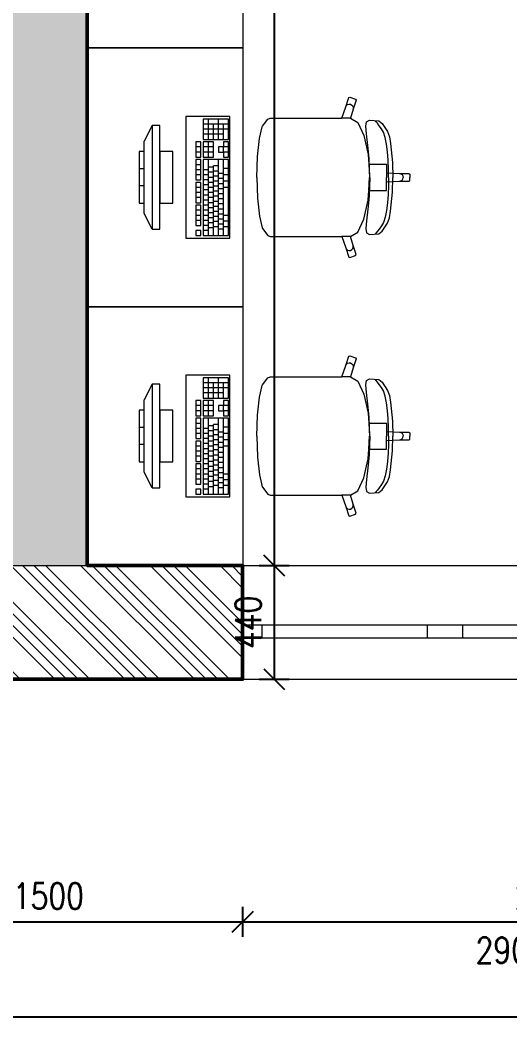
# Model space of a CAD drawing. Header units: millimetres. Extents: x 89194 to 559352, y -753138 to -204019.
# Drawn here: x 344590 to 346479, y -491953 to -488043 of the extents above; entities that cross this region are included whole.
import ezdxf

# ---------------------------------------------------------------- set-up
doc = ezdxf.new("R2010")
doc.units = ezdxf.units.MM
doc.header["$LTSCALE"] = 400
doc.header["$PDMODE"] = 3
for name, color, linetype, lineweight in [('RG_koty', 7, 'Continuous', 9), ('RG_nábytek', 32, 'Continuous', 9), ('RG_okna', 3, 'Continuous', 9), ('RG_rozhraní mater', 51, 'Continuous', 9), ('RG_zdivo nové', 1, 'Continuous', 50), ('RG_šrafy', 253, 'Continuous', 9)]:
    doc.layers.add(name, color=color, linetype=linetype, lineweight=lineweight)
doc.styles.add('Koty', font='romans.shx', dxfattribs={"width": 0.8})
doc.dimstyles.new('RG_50_vnitřní', dxfattribs={"dimscale": 50, "dimtxt": 2, "dimasz": 1.6, "dimexe": 1.15, "dimexo": 0, "dimgap": 1, "dimtad": 1, "dimdec": 0, "dimrnd": 5, "dimzin": 0, "dimdsep": 46, "dimtxsty": 'Koty', "dimblk1": 'OBLIQUE', "dimblk2": 'OBLIQUE', "dimsah": 1, "dimcen": 0.09, "dimclrd": 256, "dimclre": 256, "dimclrt": 2, "dimazin": 0, "dimtfac": 1, "dimtdec": 0, "dimtmove": 2, "dimatfit": 3, "dimfxl": 1.15, "dimfxlon": 1, "dimtolj": 1, "dimtzin": 0, "dimarcsym": 0})

# ---------------------------------------------------------------- blocks, each defined once
blk = doc.blocks.new('okno_2375')
at = {"layer": 'RG_okna'}
for points in [[(437181.1, -409465), (439556.1, -409465)], [(437181.1, -409695), (439556.1, -409695)], [(437256.1, -409745), (437256.1, -409695)], [(437894.1, -409745), (437894.1, -409695)], [(438030.1, -409695), (438030.1, -409745)], [(438707.1, -409695), (438707.1, -409745)], [(438843.1, -409745), (438843.1, -409695)], [(439481.1, -409745), (439481.1, -409695)], [(437181.1, -409745), (439556.1, -409745)], [(437181.1, -409905), (439556.1, -409905)]]:
    blk.add_lwpolyline(points, dxfattribs=at)
blk = doc.blocks.new('nabytek_mala_ucebna')
at = {"layer": 'RG_nábytek'}
for p, q in [((476854, -447466.8), (476854, -446466.8)), ((477454, -446466.8), (477454, -447466.8)), ((477454, -447466.8), (476854, -447466.8)), ((476854, -447466.8), (477454, -447466.8)), ((476854, -448466.8), (476854, -447466.8)), ((477454, -447466.8), (477454, -448466.8)), ((477851.9, -447694.1), (477863.3, -447658.7)), ((477859.3, -447685.3), (477865, -447683.7)), ((477863.3, -447658.7), (477867.1, -447656.8)), ((477865, -447683.7), (477870.8, -447684.4)), ((477867.1, -447656.8), (477889.8, -447664.2)), ((477891.8, -447668), (477880.4, -447703.5)), ((477889.8, -447664.2), (477891.8, -447668)), ((477836.2, -447737.5), (477851.9, -447694.1)), ((477851.9, -447694.1), (477854.8, -447689)), ((477854.8, -447689), (477859.3, -447685.3)), ((477880.4, -447703.5), (477870.7, -447737.6)), ((477870.8, -447684.4), (477875.8, -447687.3)), ((477875.8, -447687.3), (477879.5, -447691.9)), ((477879.5, -447691.9), (477881, -447697.6)), ((477881, -447697.6), (477880.4, -447703.5)), ((477404, -447731.8), (477234, -447731.8)), ((477234, -447731.8), (477234, -448201.8)), ((477399.1, -447741.6), (477302.1, -447741.6)), ((477302.1, -447741.6), (477302.1, -447819.9)), ((477399.1, -447761.2), (477302.1, -447761.2)), ((477321.5, -447819.9), (477321.5, -447741.6)), ((477340.9, -447819.9), (477340.9, -447761.2)), ((477360.3, -447819.9), (477360.3, -447741.6)), ((477379.7, -447819.9), (477379.7, -447761.2)), ((477399.1, -447819.9), (477399.1, -447741.6)), ((477404, -448201.8), (477404, -447731.8)), ((477530.2, -447768.9), (477551.4, -447742)), ((477551.4, -447742), (477560, -447737.5)), ((477560, -447737.5), (477591, -447737.5)), ((477591, -447737.5), (477627.1, -447737.5)), ((477627.1, -447737.5), (477836.2, -447737.5)), ((477870.5, -447737.5), (477836.2, -447737.5)), ((477870.5, -447737.5), (477870.7, -447737.6)), ((477870.7, -447737.6), (477898.5, -447755)), ((477898.5, -447755), (477922.3, -447804.7)), ((477929, -447769.3), (477932.1, -447752.1)), ((477932.1, -447752.1), (477943.6, -447745.4)), ((477943.6, -447745.4), (477979.7, -447748.7)), ((477969.2, -447751.8), (477966.5, -447748)), ((477974.3, -447758), (477969.2, -447751.8)), ((477980.5, -447767.1), (477974.3, -447758)), ((477979.7, -447748.7), (477992.9, -447759.2)), ((477992.9, -447759.2), (478013, -447790.2)), ((477104, -447766.8), (477074, -447826.8)), ((477134, -447766.8), (477104, -447766.8)), ((477104, -447766.8), (477104, -448166.8)), ((477134, -448166.8), (477134, -447766.8)), ((477399.1, -447780.7), (477302.1, -447780.7)), ((477379.7, -447800.3), (477302.1, -447800.3)), ((477518.7, -447816.9), (477529.4, -447771)), ((477529.4, -447771), (477530.2, -447768.9)), ((477931.6, -447798.2), (477929, -447769.3)), ((477937.5, -447843.5), (477931.6, -447798.2)), ((477990.5, -447778.8), (477980.5, -447767.1)), ((477998.2, -447792), (477990.5, -447778.8)), ((478004.5, -447812.3), (477998.2, -447792)), ((478013, -447790.2), (478020.2, -447810.2)), ((477074, -448106.8), (477074, -447826.8)), ((477292.4, -447829.7), (477273, -447829.7)), ((477273, -447829.7), (477273, -447888.4)), ((477292.4, -447888.4), (477292.4, -447829.7)), ((477302.1, -447819.9), (477399.1, -447819.9)), ((477340.9, -447829.7), (477302.1, -447829.7)), ((477302.1, -447829.7), (477302.1, -447888.4)), ((477321.5, -447888.4), (477321.5, -447829.7)), ((477340.9, -447888.4), (477340.9, -447829.7)), ((477399.1, -447829.7), (477379.7, -447829.7)), ((477379.7, -447829.7), (477379.7, -447849.3)), ((477399.1, -447888.4), (477399.1, -447829.7)), ((477511.5, -447885.7), (477518.7, -447816.9)), ((477922.3, -447804.7), (477938.2, -447879)), ((478009.4, -447838.3), (478004.5, -447812.3)), ((478013.1, -447868.2), (478009.4, -447838.3)), ((478020.2, -447810.2), (478025, -447836.1)), ((478025, -447836.1), (478032, -447909.3)), ((477074, -447866.8), (477054, -447866.8)), ((477054, -447866.8), (477054, -448066.8)), ((477074, -448066.8), (477074, -447866.8)), ((477184, -447866.8), (477134, -447866.8)), ((477134, -447866.8), (477134, -448066.8)), ((477184, -448066.8), (477184, -447866.8)), ((477292.4, -447849.3), (477273, -447849.3)), ((477292.4, -447868.9), (477273, -447868.9)), ((477340.9, -447849.3), (477302.1, -447849.3)), ((477340.9, -447868.9), (477302.1, -447868.9)), ((477379.7, -447849.3), (477360.3, -447849.3)), ((477360.3, -447849.3), (477360.3, -447868.9)), ((477360.3, -447868.9), (477379.7, -447868.9)), ((477399.1, -447849.3), (477379.7, -447849.3)), ((477379.7, -447868.9), (477379.7, -447849.3)), ((477379.7, -447868.9), (477379.7, -447888.4)), ((477399.1, -447868.9), (477379.7, -447868.9)), ((477942.1, -447894.5), (477937.5, -447843.5)), ((477938.2, -447879), (477940.6, -447916.5)), ((478015.7, -447900.7), (478013.1, -447868.2)), ((477273, -447888.4), (477292.4, -447888.4)), ((477292.4, -447898.2), (477273, -447898.2)), ((477273, -447898.2), (477273, -447976.6)), ((477292.4, -447917.8), (477273, -447917.8)), ((477292.4, -447976.6), (477292.4, -447898.2)), ((477302.1, -447888.4), (477340.9, -447888.4)), ((477399.1, -447898.2), (477302.1, -447898.2)), ((477302.1, -447898.2), (477302.1, -448192)), ((477321.5, -448192), (477321.5, -447898.2)), ((477360.3, -448192), (477360.3, -447898.2)), ((477379.7, -447888.4), (477399.1, -447888.4)), ((477379.7, -448192), (477379.7, -447898.2)), ((477399.1, -448192), (477399.1, -447898.2)), ((477509, -447966.8), (477511.4, -447886.7)), ((477511.4, -447886.7), (477511.5, -447885.7)), ((477940.6, -447916.5), (477943.8, -447966.8)), ((477940.6, -447916.5), (477979.3, -447916.5)), ((477944.4, -447966.8), (477942.1, -447894.5)), ((477979.3, -447916.5), (478009.2, -447916.5)), ((478009.2, -447916.5), (478009.2, -447949.9)), ((478017.1, -447934.1), (478015.7, -447900.7)), ((478032, -447909.3), (478034.2, -447966.8)), ((477074, -447933.4), (477054, -447933.4)), ((477292.4, -447937.4), (477273, -447937.4)), ((477292.4, -447957), (477273, -447957)), ((477321.5, -447937.4), (477302.1, -447937.4)), ((477321.5, -447957), (477302.1, -447957)), ((477340.9, -447927.6), (477321.5, -447927.6)), ((477340.9, -447947.2), (477321.5, -447947.2)), ((477340.9, -448192), (477340.9, -447922.7)), ((477360.3, -447922.7), (477340.9, -447922.7)), ((477360.3, -447942.3), (477340.9, -447942.3)), ((477379.7, -447952.1), (477360.3, -447952.1)), ((477399.1, -447932.5), (477379.7, -447932.5)), ((477399.1, -447957), (477379.7, -447957)), ((478009.2, -447949.9), (478009.2, -447966.8)), ((478009.2, -447949.9), (478059.1, -447951.7)), ((478017.6, -447966.8), (478017.1, -447934.1)), ((478059.1, -447951.7), (478064.8, -447952.8)), ((478059.1, -447951.7), (478096, -447951.7)), ((478064.8, -447952.8), (478069.6, -447956.1)), ((478069.6, -447956.1), (478072.9, -447961)), ((478096, -447951.7), (478099, -447954.7)), ((478099, -447954.7), (478099, -447966.8)), ((477273, -447976.6), (477292.4, -447976.6)), ((477292.4, -447986.4), (477273, -447986.4)), ((477273, -447986.4), (477273, -448064.7)), ((477292.4, -448064.7), (477292.4, -447986.4)), ((477321.5, -447976.6), (477302.1, -447976.6)), ((477321.5, -447996.2), (477302.1, -447996.2)), ((477340.9, -447966.8), (477321.5, -447966.8)), ((477340.9, -447986.4), (477321.5, -447986.4)), ((477360.3, -447961.9), (477340.9, -447961.9)), ((477360.3, -447981.5), (477340.9, -447981.5)), ((477379.7, -447971.7), (477360.3, -447971.7)), ((477379.7, -447991.3), (477360.3, -447991.3)), ((477399.1, -447981.5), (477379.7, -447981.5)), ((477509, -447966.8), (477511.4, -448046.8)), ((477940.6, -448017.1), (477943.8, -447966.8)), ((477944.4, -447966.8), (477942.1, -448039.1)), ((478009.2, -447983.7), (478009.2, -447966.8)), ((478009.2, -447983.7), (478059.1, -447981.9)), ((478009.2, -448017.1), (478009.2, -447983.7)), ((478017.6, -447966.8), (478017.1, -447999.5)), ((478032, -448024.3), (478034.2, -447966.8)), ((478059.1, -447981.9), (478064.8, -447980.7)), ((478059.1, -447981.9), (478096, -447981.9)), ((478064.8, -447980.7), (478069.6, -447977.5)), ((478069.6, -447977.5), (478072.9, -447972.6)), ((478072.9, -447961), (478074, -447966.8)), ((478072.9, -447972.6), (478074, -447966.8)), ((478096, -447981.9), (478099, -447978.9)), ((478099, -447978.9), (478099, -447966.8)), ((477074, -448000.1), (477054, -448000.1)), ((477292.4, -448005.9), (477273, -448005.9)), ((477292.4, -448025.5), (477273, -448025.5)), ((477321.5, -448015.7), (477302.1, -448015.7)), ((477321.5, -448035.3), (477302.1, -448035.3)), ((477340.9, -448005.9), (477321.5, -448005.9)), ((477340.9, -448025.5), (477321.5, -448025.5)), ((477360.3, -448001), (477340.9, -448001)), ((477360.3, -448020.6), (477340.9, -448020.6)), ((477379.7, -448010.8), (477360.3, -448010.8)), ((477379.7, -448030.4), (477360.3, -448030.4)), ((477399.1, -448005.9), (477379.7, -448005.9)), ((477938.2, -448054.5), (477940.6, -448017.1)), ((477940.6, -448017.1), (477979.3, -448017.1)), ((477979.3, -448017.1), (478009.2, -448017.1)), ((478015.7, -448032.9), (478013.1, -448065.3)), ((478017.1, -447999.5), (478015.7, -448032.9)), ((478025, -448097.5), (478032, -448024.3)), ((477054, -448066.8), (477074, -448066.8)), ((477134, -448066.8), (477184, -448066.8)), ((477292.4, -448045.1), (477273, -448045.1)), ((477273, -448064.7), (477292.4, -448064.7)), ((477292.4, -448074.5), (477273, -448074.5)), ((477273, -448074.5), (477273, -448152.8)), ((477292.4, -448152.8), (477292.4, -448074.5)), ((477321.5, -448054.9), (477302.1, -448054.9)), ((477321.5, -448074.5), (477302.1, -448074.5)), ((477340.9, -448045.1), (477321.5, -448045.1)), ((477340.9, -448064.7), (477321.5, -448064.7)), ((477360.3, -448040.2), (477340.9, -448040.2)), ((477360.3, -448059.8), (477340.9, -448059.8)), ((477379.7, -448050), (477360.3, -448050)), ((477379.7, -448069.6), (477360.3, -448069.6)), ((477511.4, -448046.8), (477511.5, -448047.9)), ((477511.5, -448047.9), (477518.7, -448116.6)), ((477922.3, -448128.9), (477938.2, -448054.5)), ((477942.1, -448039.1), (477937.5, -448090)), ((478013.1, -448065.3), (478009.4, -448095.3)), ((477104, -448166.8), (477074, -448106.8)), ((477292.4, -448094.1), (477273, -448094.1)), ((477292.4, -448113.7), (477273, -448113.7)), ((477321.5, -448094.1), (477302.1, -448094.1)), ((477321.5, -448113.7), (477302.1, -448113.7)), ((477340.9, -448084.3), (477321.5, -448084.3)), ((477340.9, -448103.9), (477321.5, -448103.9)), ((477360.3, -448079.4), (477340.9, -448079.4)), ((477360.3, -448099), (477340.9, -448099)), ((477379.7, -448089.2), (477360.3, -448089.2)), ((477379.7, -448108.8), (477360.3, -448108.8)), ((477399.1, -448113.7), (477379.7, -448113.7)), ((477937.5, -448090), (477931.6, -448135.3)), ((478009.4, -448095.3), (478004.5, -448121.2)), ((478020.2, -448123.4), (478025, -448097.5)), ((477292.4, -448133.2), (477273, -448133.2)), ((477273, -448152.8), (477292.4, -448152.8)), ((477321.5, -448133.2), (477302.1, -448133.2)), ((477321.5, -448152.8), (477302.1, -448152.8)), ((477340.9, -448123.4), (477321.5, -448123.4)), ((477340.9, -448143), (477321.5, -448143)), ((477360.3, -448118.5), (477340.9, -448118.5)), ((477360.3, -448138.1), (477340.9, -448138.1)), ((477379.7, -448128.3), (477360.3, -448128.3)), ((477379.7, -448147.9), (477360.3, -448147.9)), ((477399.1, -448135.7), (477379.7, -448135.7)), ((477518.7, -448116.6), (477529.4, -448162.6)), ((477898.5, -448178.6), (477922.3, -448128.9)), ((477931.6, -448135.3), (477929, -448164.2)), ((477998.2, -448141.6), (477990.5, -448154.8)), ((477992.9, -448174.3), (478013, -448143.3)), ((478004.5, -448121.2), (477998.2, -448141.6)), ((478013, -448143.3), (478020.2, -448123.4)), ((477104, -448166.8), (477134, -448166.8)), ((477292.4, -448172.4), (477273, -448172.4)), ((477273, -448172.4), (477273, -448192)), ((477273, -448192), (477292.4, -448192)), ((477292.4, -448192), (477292.4, -448172.4)), ((477321.5, -448172.4), (477302.1, -448172.4)), ((477302.1, -448192), (477399.1, -448192)), ((477340.9, -448162.6), (477321.5, -448162.6)), ((477360.3, -448157.7), (477340.9, -448157.7)), ((477379.7, -448167.5), (477360.3, -448167.5)), ((477399.1, -448157.7), (477379.7, -448157.7)), ((477529.4, -448162.6), (477530.2, -448164.7)), ((477530.2, -448164.7), (477551.4, -448191.5)), ((477551.4, -448191.5), (477560, -448196)), ((477870.7, -448195.9), (477898.5, -448178.6)), ((477929, -448164.2), (477932.1, -448181.5)), ((477932.1, -448181.5), (477943.6, -448188.2)), ((477943.6, -448188.2), (477979.7, -448184.9)), ((477969.2, -448181.8), (477966.5, -448185.5)), ((477974.3, -448175.5), (477969.2, -448181.8)), ((477980.5, -448166.5), (477974.3, -448175.5)), ((477979.7, -448184.9), (477992.9, -448174.3)), ((477990.5, -448154.8), (477980.5, -448166.5)), ((477234, -448201.8), (477404, -448201.8)), ((477560, -448196), (477591, -448196)), ((477591, -448196), (477627.1, -448196)), ((477627.1, -448196), (477836.2, -448196)), ((477870.5, -448196), (477836.2, -448196)), ((477836.2, -448196), (477851.9, -448239.4)), ((477870.5, -448196), (477870.7, -448195.9)), ((477880.4, -448230.1), (477870.7, -448195.9)), ((477881, -448235.9), (477880.4, -448230.1)), ((477891.8, -448265.5), (477880.4, -448230.1)), ((477851.9, -448239.4), (477854.8, -448244.6)), ((477851.9, -448239.4), (477863.3, -448274.8)), ((477854.8, -448244.6), (477859.3, -448248.2)), ((477859.3, -448248.2), (477865, -448249.8)), ((477865, -448249.8), (477870.8, -448249.1)), ((477867.1, -448276.8), (477889.8, -448269.3)), ((477870.8, -448249.1), (477875.8, -448246.2)), ((477875.8, -448246.2), (477879.5, -448241.6)), ((477879.5, -448241.6), (477881, -448235.9)), ((477889.8, -448269.3), (477891.8, -448265.5)), ((477863.3, -448274.8), (477867.1, -448276.8)), ((477454, -448466.8), (476854, -448466.8)), ((476854, -448466.8), (477454, -448466.8)), ((476854, -449466.8), (476854, -448466.8)), ((477454, -448466.8), (477454, -449466.8)), ((477851.9, -448694.1), (477863.3, -448658.7)), ((477863.3, -448658.7), (477867.1, -448656.8)), ((477867.1, -448656.8), (477889.8, -448664.2)), ((477836.2, -448737.5), (477851.9, -448694.1)), ((477851.9, -448694.1), (477854.8, -448689)), ((477854.8, -448689), (477859.3, -448685.3)), ((477859.3, -448685.3), (477865, -448683.7)), ((477865, -448683.7), (477870.8, -448684.4)), ((477870.8, -448684.4), (477875.8, -448687.3)), ((477875.8, -448687.3), (477879.5, -448691.9)), ((477879.5, -448691.9), (477881, -448697.6)), ((477891.8, -448668), (477880.4, -448703.5)), ((477881, -448697.6), (477880.4, -448703.5)), ((477889.8, -448664.2), (477891.8, -448668)), ((477404, -448731.8), (477234, -448731.8)), ((477234, -448731.8), (477234, -449201.8)), ((477404, -449201.8), (477404, -448731.8)), ((477551.4, -448742), (477560, -448737.5)), ((477560, -448737.5), (477591, -448737.5)), ((477591, -448737.5), (477627.1, -448737.5)), ((477627.1, -448737.5), (477836.2, -448737.5)), ((477870.5, -448737.5), (477836.2, -448737.5)), ((477870.5, -448737.5), (477870.7, -448737.6)), ((477880.4, -448703.5), (477870.7, -448737.6)), ((477870.7, -448737.6), (477898.5, -448755)), ((477104, -448766.8), (477074, -448826.8)), ((477134, -448766.8), (477104, -448766.8)), ((477104, -448766.8), (477104, -449166.8)), ((477134, -449166.8), (477134, -448766.8)), ((477399.1, -448741.6), (477302.1, -448741.6)), ((477302.1, -448741.6), (477302.1, -448819.9)), ((477399.1, -448761.2), (477302.1, -448761.2)), ((477321.5, -448819.9), (477321.5, -448741.6)), ((477340.9, -448819.9), (477340.9, -448761.2)), ((477360.3, -448819.9), (477360.3, -448741.6)), ((477379.7, -448819.9), (477379.7, -448761.2)), ((477399.1, -448819.9), (477399.1, -448741.6)), ((477518.7, -448816.9), (477529.4, -448771)), ((477529.4, -448771), (477530.2, -448768.9)), ((477530.2, -448768.9), (477551.4, -448742)), ((477898.5, -448755), (477922.3, -448804.7)), ((477929, -448769.3), (477932.1, -448752.1)), ((477931.6, -448798.2), (477929, -448769.3)), ((477932.1, -448752.1), (477943.6, -448745.4)), ((477943.6, -448745.4), (477979.7, -448748.7)), ((477969.2, -448751.8), (477966.5, -448748)), ((477974.3, -448758), (477969.2, -448751.8)), ((477980.5, -448767.1), (477974.3, -448758)), ((477979.7, -448748.7), (477992.9, -448759.2)), ((477990.5, -448778.8), (477980.5, -448767.1)), ((477998.2, -448792), (477990.5, -448778.8)), ((477992.9, -448759.2), (478013, -448790.2)), ((477399.1, -448780.7), (477302.1, -448780.7)), ((477379.7, -448800.3), (477302.1, -448800.3)), ((477511.5, -448885.7), (477518.7, -448816.9)), ((477922.3, -448804.7), (477938.2, -448879)), ((477937.5, -448843.5), (477931.6, -448798.2)), ((478004.5, -448812.3), (477998.2, -448792)), ((478009.4, -448838.3), (478004.5, -448812.3)), ((478013, -448790.2), (478020.2, -448810.2)), ((478020.2, -448810.2), (478025, -448836.1)), ((477074, -449106.8), (477074, -448826.8)), ((477292.4, -448829.7), (477273, -448829.7)), ((477273, -448829.7), (477273, -448888.4)), ((477292.4, -448849.3), (477273, -448849.3)), ((477292.4, -448888.4), (477292.4, -448829.7)), ((477302.1, -448819.9), (477399.1, -448819.9)), ((477340.9, -448829.7), (477302.1, -448829.7)), ((477302.1, -448829.7), (477302.1, -448888.4)), ((477340.9, -448849.3), (477302.1, -448849.3)), ((477321.5, -448888.4), (477321.5, -448829.7)), ((477340.9, -448888.4), (477340.9, -448829.7)), ((477379.7, -448849.3), (477360.3, -448849.3)), ((477360.3, -448849.3), (477360.3, -448868.9)), ((477399.1, -448829.7), (477379.7, -448829.7)), ((477379.7, -448829.7), (477379.7, -448849.3)), ((477399.1, -448849.3), (477379.7, -448849.3)), ((477379.7, -448868.9), (477379.7, -448849.3)), ((477399.1, -448888.4), (477399.1, -448829.7)), ((477942.1, -448894.5), (477937.5, -448843.5)), ((478013.1, -448868.2), (478009.4, -448838.3)), ((478025, -448836.1), (478032, -448909.3)), ((477074, -448866.8), (477054, -448866.8)), ((477054, -448866.8), (477054, -449066.8)), ((477074, -449066.8), (477074, -448866.8)), ((477184, -448866.8), (477134, -448866.8)), ((477134, -448866.8), (477134, -449066.8)), ((477184, -449066.8), (477184, -448866.8)), ((477292.4, -448868.9), (477273, -448868.9)), ((477273, -448888.4), (477292.4, -448888.4)), ((477340.9, -448868.9), (477302.1, -448868.9)), ((477302.1, -448888.4), (477340.9, -448888.4)), ((477360.3, -448868.9), (477379.7, -448868.9)), ((477379.7, -448868.9), (477379.7, -448888.4)), ((477399.1, -448868.9), (477379.7, -448868.9)), ((477379.7, -448888.4), (477399.1, -448888.4)), ((477509, -448966.8), (477511.4, -448886.7)), ((477511.4, -448886.7), (477511.5, -448885.7)), ((477938.2, -448879), (477940.6, -448916.5)), ((477944.4, -448966.8), (477942.1, -448894.5)), ((478015.7, -448900.7), (478013.1, -448868.2)), ((477074, -448933.4), (477054, -448933.4)), ((477292.4, -448898.2), (477273, -448898.2)), ((477273, -448898.2), (477273, -448976.6)), ((477292.4, -448917.8), (477273, -448917.8)), ((477292.4, -448976.6), (477292.4, -448898.2)), ((477399.1, -448898.2), (477302.1, -448898.2)), ((477302.1, -448898.2), (477302.1, -449192)), ((477321.5, -449192), (477321.5, -448898.2)), ((477340.9, -448927.6), (477321.5, -448927.6)), ((477340.9, -449192), (477340.9, -448922.7)), ((477360.3, -448922.7), (477340.9, -448922.7)), ((477360.3, -449192), (477360.3, -448898.2)), ((477379.7, -449192), (477379.7, -448898.2)), ((477399.1, -448932.5), (477379.7, -448932.5)), ((477399.1, -449192), (477399.1, -448898.2)), ((477940.6, -448916.5), (477943.8, -448966.8)), ((477940.6, -448916.5), (477979.3, -448916.5)), ((477979.3, -448916.5), (478009.2, -448916.5)), ((478009.2, -448916.5), (478009.2, -448949.9)), ((478017.1, -448934.1), (478015.7, -448900.7)), ((478017.6, -448966.8), (478017.1, -448934.1)), ((478032, -448909.3), (478034.2, -448966.8)), ((477292.4, -448937.4), (477273, -448937.4)), ((477292.4, -448957), (477273, -448957)), ((477321.5, -448937.4), (477302.1, -448937.4)), ((477321.5, -448957), (477302.1, -448957)), ((477340.9, -448947.2), (477321.5, -448947.2)), ((477340.9, -448966.8), (477321.5, -448966.8)), ((477360.3, -448942.3), (477340.9, -448942.3)), ((477360.3, -448961.9), (477340.9, -448961.9)), ((477379.7, -448952.1), (477360.3, -448952.1)), ((477379.7, -448971.7), (477360.3, -448971.7)), ((477399.1, -448957), (477379.7, -448957)), ((477509, -448966.8), (477511.4, -449046.8)), ((477940.6, -449017.1), (477943.8, -448966.8)), ((477944.4, -448966.8), (477942.1, -449039.1)), ((478009.2, -448949.9), (478009.2, -448966.8)), ((478009.2, -448949.9), (478059.1, -448951.7)), ((478009.2, -448983.7), (478009.2, -448966.8)), ((478017.6, -448966.8), (478017.1, -448999.5)), ((478032, -449024.3), (478034.2, -448966.8)), ((478059.1, -448951.7), (478064.8, -448952.8)), ((478059.1, -448951.7), (478096, -448951.7)), ((478064.8, -448952.8), (478069.6, -448956.1)), ((478069.6, -448956.1), (478072.9, -448961)), ((478069.6, -448977.5), (478072.9, -448972.6)), ((478072.9, -448961), (478074, -448966.8)), ((478072.9, -448972.6), (478074, -448966.8)), ((478096, -448951.7), (478099, -448954.7)), ((478099, -448954.7), (478099, -448966.8)), ((478099, -448978.9), (478099, -448966.8)), ((477074, -449000.1), (477054, -449000.1)), ((477273, -448976.6), (477292.4, -448976.6)), ((477292.4, -448986.4), (477273, -448986.4)), ((477273, -448986.4), (477273, -449064.7)), ((477292.4, -449005.9), (477273, -449005.9)), ((477292.4, -449064.7), (477292.4, -448986.4)), ((477321.5, -448976.6), (477302.1, -448976.6)), ((477321.5, -448996.2), (477302.1, -448996.2)), ((477340.9, -448986.4), (477321.5, -448986.4)), ((477340.9, -449005.9), (477321.5, -449005.9)), ((477360.3, -448981.5), (477340.9, -448981.5)), ((477360.3, -449001), (477340.9, -449001)), ((477379.7, -448991.3), (477360.3, -448991.3)), ((477379.7, -449010.8), (477360.3, -449010.8)), ((477399.1, -448981.5), (477379.7, -448981.5)), ((477399.1, -449005.9), (477379.7, -449005.9)), ((478009.2, -448983.7), (478059.1, -448981.9)), ((478009.2, -449017.1), (478009.2, -448983.7)), ((478017.1, -448999.5), (478015.7, -449032.9)), ((478059.1, -448981.9), (478064.8, -448980.7)), ((478059.1, -448981.9), (478096, -448981.9)), ((478064.8, -448980.7), (478069.6, -448977.5)), ((478096, -448981.9), (478099, -448978.9)), ((477292.4, -449025.5), (477273, -449025.5)), ((477292.4, -449045.1), (477273, -449045.1)), ((477321.5, -449015.7), (477302.1, -449015.7)), ((477321.5, -449035.3), (477302.1, -449035.3)), ((477340.9, -449025.5), (477321.5, -449025.5)), ((477340.9, -449045.1), (477321.5, -449045.1)), ((477360.3, -449020.6), (477340.9, -449020.6)), ((477360.3, -449040.2), (477340.9, -449040.2)), ((477379.7, -449030.4), (477360.3, -449030.4)), ((477379.7, -449050), (477360.3, -449050)), ((477511.4, -449046.8), (477511.5, -449047.9)), ((477511.5, -449047.9), (477518.7, -449116.6)), ((477942.1, -449039.1), (477937.5, -449090)), ((477938.2, -449054.5), (477940.6, -449017.1)), ((477940.6, -449017.1), (477979.3, -449017.1)), ((477979.3, -449017.1), (478009.2, -449017.1)), ((478015.7, -449032.9), (478013.1, -449065.3)), ((478025, -449097.5), (478032, -449024.3)), ((477054, -449066.8), (477074, -449066.8)), ((477134, -449066.8), (477184, -449066.8)), ((477273, -449064.7), (477292.4, -449064.7)), ((477292.4, -449074.5), (477273, -449074.5)), ((477273, -449074.5), (477273, -449152.8)), ((477292.4, -449152.8), (477292.4, -449074.5)), ((477321.5, -449054.9), (477302.1, -449054.9)), ((477321.5, -449074.5), (477302.1, -449074.5)), ((477340.9, -449064.7), (477321.5, -449064.7)), ((477340.9, -449084.3), (477321.5, -449084.3)), ((477360.3, -449059.8), (477340.9, -449059.8)), ((477360.3, -449079.4), (477340.9, -449079.4)), ((477379.7, -449069.6), (477360.3, -449069.6)), ((477379.7, -449089.2), (477360.3, -449089.2)), ((477922.3, -449128.9), (477938.2, -449054.5)), ((477937.5, -449090), (477931.6, -449135.3)), ((478013.1, -449065.3), (478009.4, -449095.3)), ((477104, -449166.8), (477074, -449106.8)), ((477292.4, -449094.1), (477273, -449094.1)), ((477292.4, -449113.7), (477273, -449113.7)), ((477321.5, -449094.1), (477302.1, -449094.1)), ((477321.5, -449113.7), (477302.1, -449113.7)), ((477340.9, -449103.9), (477321.5, -449103.9)), ((477340.9, -449123.4), (477321.5, -449123.4)), ((477360.3, -449099), (477340.9, -449099)), ((477360.3, -449118.5), (477340.9, -449118.5)), ((477379.7, -449108.8), (477360.3, -449108.8)), ((477379.7, -449128.3), (477360.3, -449128.3)), ((477399.1, -449113.7), (477379.7, -449113.7)), ((477518.7, -449116.6), (477529.4, -449162.6)), ((477898.5, -449178.6), (477922.3, -449128.9)), ((478004.5, -449121.2), (477998.2, -449141.6)), ((478009.4, -449095.3), (478004.5, -449121.2)), ((478013, -449143.3), (478020.2, -449123.4)), ((478020.2, -449123.4), (478025, -449097.5)), ((477104, -449166.8), (477134, -449166.8)), ((477292.4, -449133.2), (477273, -449133.2)), ((477273, -449152.8), (477292.4, -449152.8)), ((477321.5, -449133.2), (477302.1, -449133.2)), ((477321.5, -449152.8), (477302.1, -449152.8)), ((477340.9, -449143), (477321.5, -449143)), ((477340.9, -449162.6), (477321.5, -449162.6)), ((477360.3, -449138.1), (477340.9, -449138.1)), ((477360.3, -449157.7), (477340.9, -449157.7)), ((477379.7, -449147.9), (477360.3, -449147.9)), ((477379.7, -449167.5), (477360.3, -449167.5)), ((477399.1, -449135.7), (477379.7, -449135.7)), ((477399.1, -449157.7), (477379.7, -449157.7)), ((477529.4, -449162.6), (477530.2, -449164.7)), ((477530.2, -449164.7), (477551.4, -449191.5)), ((477931.6, -449135.3), (477929, -449164.2)), ((477929, -449164.2), (477932.1, -449181.5)), ((477980.5, -449166.5), (477974.3, -449175.5)), ((477990.5, -449154.8), (477980.5, -449166.5)), ((477998.2, -449141.6), (477990.5, -449154.8)), ((477992.9, -449174.3), (478013, -449143.3)), ((477234, -449201.8), (477404, -449201.8)), ((477292.4, -449172.4), (477273, -449172.4)), ((477273, -449172.4), (477273, -449192)), ((477273, -449192), (477292.4, -449192)), ((477292.4, -449192), (477292.4, -449172.4)), ((477321.5, -449172.4), (477302.1, -449172.4)), ((477302.1, -449192), (477399.1, -449192)), ((477551.4, -449191.5), (477560, -449196)), ((477560, -449196), (477591, -449196)), ((477591, -449196), (477627.1, -449196)), ((477627.1, -449196), (477836.2, -449196)), ((477870.5, -449196), (477836.2, -449196)), ((477836.2, -449196), (477851.9, -449239.4)), ((477870.5, -449196), (477870.7, -449195.9)), ((477870.7, -449195.9), (477898.5, -449178.6)), ((477880.4, -449230.1), (477870.7, -449195.9)), ((477932.1, -449181.5), (477943.6, -449188.2)), ((477943.6, -449188.2), (477979.7, -449184.9)), ((477969.2, -449181.8), (477966.5, -449185.5)), ((477974.3, -449175.5), (477969.2, -449181.8)), ((477979.7, -449184.9), (477992.9, -449174.3)), ((477851.9, -449239.4), (477854.8, -449244.6)), ((477851.9, -449239.4), (477863.3, -449274.8)), ((477854.8, -449244.6), (477859.3, -449248.2)), ((477870.8, -449249.1), (477875.8, -449246.2)), ((477875.8, -449246.2), (477879.5, -449241.6)), ((477879.5, -449241.6), (477881, -449235.9)), ((477881, -449235.9), (477880.4, -449230.1)), ((477891.8, -449265.5), (477880.4, -449230.1)), ((477859.3, -449248.2), (477865, -449249.8)), ((477863.3, -449274.8), (477867.1, -449276.8)), ((477865, -449249.8), (477870.8, -449249.1)), ((477867.1, -449276.8), (477889.8, -449269.3)), ((477889.8, -449269.3), (477891.8, -449265.5)), ((477454, -449466.8), (476854, -449466.8))]:
    blk.add_line(p, q, dxfattribs=at)
blk = doc.blocks.new('_Oblique')
at = {"color": 0, "linetype": 'ByBlock', "lineweight": -2}
blk.add_line((-0.5, -0.5), (0.5, 0.5), dxfattribs=at)
blk = doc.blocks.new('*D381')
at = {"layer": 'Defpoints', "color": 0, "transparency": 16777216}
for p in [(343948.3, -490590.2), (345448.3, -490590.2), (345448.3, -491527.9)]:
    blk.add_point(p, dxfattribs=at)
at = {"layer": 'RG_koty', "lineweight": -2, "transparency": 16777216}
for p, q in [((343948.3, -491470.4), (343948.3, -491585.4)), ((345448.3, -491470.4), (345448.3, -491585.4)), ((343948.3, -491527.9), (345448.3, -491527.9))]:
    blk.add_line(p, q, dxfattribs=at)
at = {"layer": 'RG_koty', "lineweight": -2, "transparency": 16777216, "xscale": 80, "yscale": 80, "zscale": 80, "rotation": 180}
blk.add_blockref('_Oblique', (343948.3, -491527.9), dxfattribs=at)
at = {"layer": 'RG_koty', "lineweight": -2, "transparency": 16777216, "xscale": 80, "yscale": 80, "zscale": 80}
blk.add_blockref('_Oblique', (345448.3, -491527.9), dxfattribs=at)
at = {"layer": 'RG_koty', "color": 2, "transparency": 16777216, "insert": (344698.3, -491427.9), "char_height": 100, "attachment_point": 5, "style": 'Koty'}
blk.add_mtext('\\A1;1500', dxfattribs=at)
blk = doc.blocks.new('*D382')
at = {"layer": 'Defpoints', "color": 0, "transparency": 16777216}
for p in [(345448.3, -490590.2), (347823.3, -490590.2), (347823.3, -491527.9)]:
    blk.add_point(p, dxfattribs=at)
at = {"layer": 'RG_koty', "lineweight": -2, "transparency": 16777216}
for p, q in [((345448.3, -491470.4), (345448.3, -491585.4)), ((347823.3, -491470.4), (347823.3, -491585.4)), ((345448.3, -491527.9), (347823.3, -491527.9))]:
    blk.add_line(p, q, dxfattribs=at)
at = {"layer": 'RG_koty', "lineweight": -2, "transparency": 16777216, "xscale": 80, "yscale": 80, "zscale": 80, "rotation": 180}
blk.add_blockref('_Oblique', (345448.3, -491527.9), dxfattribs=at)
at = {"layer": 'RG_koty', "lineweight": -2, "transparency": 16777216, "xscale": 80, "yscale": 80, "zscale": 80}
blk.add_blockref('_Oblique', (347823.3, -491527.9), dxfattribs=at)
at = {"layer": 'RG_koty', "color": 2, "transparency": 16777216, "char_height": 100, "attachment_point": 5, "style": 'Koty'}
for s, insert in [('\\A1;2375', (346635.8, -491427.9)), ('\\A1;2900(900)', (346635.8, -491654.1))]:
    blk.add_mtext(s, dxfattribs=dict(at, insert=insert))
blk = doc.blocks.new('*D386')
at = {"layer": 'Defpoints', "color": 0, "transparency": 16777216}
for p in [(333858.3, -490590.2), (352738.3, -490590.2), (352738.3, -491895.3)]:
    blk.add_point(p, dxfattribs=at)
at = {"layer": 'RG_koty', "lineweight": -2, "transparency": 16777216}
for p, q in [((333858.3, -491837.8), (333858.3, -491952.8)), ((352738.3, -491837.8), (352738.3, -491952.8)), ((333858.3, -491895.3), (352738.3, -491895.3))]:
    blk.add_line(p, q, dxfattribs=at)
at = {"layer": 'RG_koty', "lineweight": -2, "transparency": 16777216, "xscale": 80, "yscale": 80, "zscale": 80, "rotation": 180}
blk.add_blockref('_Oblique', (333858.3, -491895.3), dxfattribs=at)
at = {"layer": 'RG_koty', "lineweight": -2, "transparency": 16777216, "xscale": 80, "yscale": 80, "zscale": 80}
blk.add_blockref('_Oblique', (352738.3, -491895.3), dxfattribs=at)
at = {"layer": 'RG_koty', "color": 2, "transparency": 16777216, "insert": (343298.3, -491795.3), "char_height": 100, "attachment_point": 5, "style": 'Koty'}
blk.add_mtext('\\A1;18880', dxfattribs=at)
blk = doc.blocks.new('*D486')
at = {"layer": 'Defpoints', "color": 0, "transparency": 16777216}
for p in [(344848.3, -483789.9), (344848.3, -490150.2), (345569.9, -490150.2)]:
    blk.add_point(p, dxfattribs=at)
at = {"layer": 'RG_koty', "lineweight": -2, "transparency": 16777216}
for p, q in [((345512.4, -483789.9), (345627.4, -483789.9)), ((345569.9, -483789.9), (345569.9, -490150.2)), ((345512.4, -490150.2), (345627.4, -490150.2))]:
    blk.add_line(p, q, dxfattribs=at)
at = {"layer": 'RG_koty', "lineweight": -2, "transparency": 16777216, "xscale": 80, "yscale": 80, "zscale": 80}
for p, rotation in [((345569.9, -483789.9), 90), ((345569.9, -490150.2), 270)]:
    blk.add_blockref('_Oblique', p, dxfattribs=dict(at, rotation=rotation))
at = {"layer": 'RG_koty', "color": 2, "transparency": 16777216, "insert": (345469.9, -486970), "char_height": 100, "attachment_point": 5, "rotation": 90, "style": 'Koty'}
blk.add_mtext('\\A1;6360', dxfattribs=at)
blk = doc.blocks.new('*D487')
at = {"layer": 'Defpoints', "color": 0, "transparency": 16777216}
for p in [(344848.3, -490150.2), (344870.8, -490590.2), (345569.9, -490590.2)]:
    blk.add_point(p, dxfattribs=at)
at = {"layer": 'RG_koty', "lineweight": -2, "transparency": 16777216}
for p, q in [((345512.4, -490150.2), (345627.4, -490150.2)), ((345569.9, -490150.2), (345569.9, -490590.2)), ((345512.4, -490590.2), (345627.4, -490590.2))]:
    blk.add_line(p, q, dxfattribs=at)
at = {"layer": 'RG_koty', "lineweight": -2, "transparency": 16777216, "xscale": 80, "yscale": 80, "zscale": 80}
for p, rotation in [((345569.9, -490150.2), 90), ((345569.9, -490590.2), 270)]:
    blk.add_blockref('_Oblique', p, dxfattribs=dict(at, rotation=rotation))
at = {"layer": 'RG_koty', "color": 2, "transparency": 16777216, "insert": (345469.9, -490370.2), "char_height": 100, "attachment_point": 5, "rotation": 90, "style": 'Koty'}
blk.add_mtext('\\A1;440', dxfattribs=at)

msp = doc.modelspace()

# ---------------------------------------------------------------- hatches: boundary and pattern name
at = {"layer": 'RG_šrafy'}
h = msp.add_hatch(dxfattribs=at)
h.set_pattern_fill('ANSI34,_O', color=256, scale=10, angle=90)
h.set_pattern_definition([(135, (-38756.65, -88521.15), (-134.70384, -134.70384), []), (135, (-38756.65, -88476.25), (-134.70384, -134.70384), []), (135, (-38756.65, -88431.34), (-134.70384, -134.70384), []), (135, (-38756.65, -88386.44), (-134.70384, -134.70384), [])])
h.paths.add_polyline_path([(334298.3, -482680.2), (334298.3, -482490.2), (334298.3, -479910.2), (334298.3, -479794.7), (333858.4, -479794.7), (333858.3, -490590.2), (334898.3, -490590.2), (334898.3, -490150.2), (334298.3, -490150.2), (334298.3, -488150.2)])
h.paths.add_polyline_path([(337698.3, -490150.2), (337698.3, -490150.2), (336998.3, -490150.2), (336698.3, -490150.2), (336198.3, -490150.2), (336198.3, -490590.2), (337698.3, -490590.2)])
h.paths.add_polyline_path([(340073.3, -490150.2), (340073.3, -490590.2), (341573.3, -490590.2), (341573.3, -490150.2)])
h.paths.add_polyline_path([(345448.3, -490150.2), (345448.3, -490150.2), (344848.3, -490150.2), (344548.3, -490150.2), (343948.3, -490150.2), (343948.3, -490590.2), (343948.3, -490590.2), (345448.3, -490590.2)])
h.paths.add_polyline_path([(349323.3, -490150.2), (349323.3, -490150.2), (347823.3, -490150.2), (347823.3, -490590.2), (349323.3, -490590.2)])
h.paths.add_polyline_path([(352738.3, -485447), (352298.4, -485292), (352298.4, -486220.2), (352298.4, -487220.2), (352298.4, -488202.2), (352298.4, -489184.2), (352298.4, -490150.2), (351698.4, -490150.2), (351698.4, -490166.2), (351698.3, -490590.2), (352738.3, -490590.2)])
at = {"layer": 'RG_šrafy', "ltscale": 0.0007}
h = msp.add_hatch(dxfattribs=at)
h.set_pattern_fill('ZIGZAG', color=256, scale=20)
h.set_pattern_definition([(0, (-38756.65, -88521.147), (63.5, 63.5), [63.5, -63.5]), (90, (-38693.15, -88521.147), (-63.5, 63.5), [63.5, -63.5])])
h.paths.add_polyline_path([(336998.7, -480119.6), (336998.2, -479903.5), (336698.3, -479797.9), (336698.3, -479910.2), (336698.3, -482490.2), (336698.3, -482679.7), (336698.3, -482679.7), (336698.3, -482789.9), (336998.3, -482789.9), (336998.3, -482680.2), (336998.7, -482334.2)])
edge = h.paths.add_edge_path()
edge.add_line((336998.3, -484039.9), (336998.3, -483839.9))
edge.add_line((336998.3, -483839.9), (336998.3, -483789.9))
edge.add_line((336998.3, -483789.9), (336698.3, -483789.9))
edge.add_line((336698.3, -483789.9), (336698.3, -484693.6))
edge.add_ellipse((336683.3, -484694.2), major_axis=(-10.6, 10.6), ratio=1, start_angle=225, end_angle=227.1744, ccw=False)
edge.add_line((336698.3, -484694), (336698.3, -485264.2))
edge.add_line((336698.3, -485264.2), (336698.3, -490150.2))
edge.add_line((336698.3, -490150.2), (336998.3, -490149.9))
edge.add_line((336998.3, -490149.9), (336998.3, -484039.9))
h.paths.add_polyline_path([(344848.3, -483789.9), (344548.3, -483789.9), (344548.3, -483839.9), (344548.3, -484039.9), (344548.3, -484149.9), (344548.4, -484149.9), (344548.4, -485149.9), (344548.4, -486149.9), (344548.4, -487149.9), (344548.4, -488149.9), (344548.4, -489149.9), (344548.4, -490150.2), (344848.3, -490150.2)])
h.paths.add_polyline_path([(344548.3, -482563.5), (344548.3, -482789.9), (344848.3, -482789.9), (344848.3, -482669.2)])
h.paths.add_polyline_path([(344570.1, -482691.8), (344575.2, -482756.1, 0.391021), (344590.2, -482769.9), (344806.5, -482769.9, 0.391021), (344821.4, -482756.1), (344826.6, -482691.8, -0.391021), (344834, -482684.9), (344838.3, -482684.9), (344838.3, -482779.9), (344558.3, -482779.9), (344558.3, -482684.9), (344562.6, -482684.9, -0.391021)], flags=16)

# ---------------------------------------------------------------- linework, layer by layer
at = {"layer": 'RG_rozhraní mater'}
msp.add_lwpolyline([(344548.3, -490150.2), (344848.4, -490150.2)], dxfattribs=at)
at = {"layer": 'RG_zdivo nové'}
msp.add_lwpolyline([(344848.3, -483791.9), (344848.3, -490150.2), (345448.3, -490150.2), (345448.3, -490590.2), (343948.3, -490590.2), (343948.3, -490150.2), (344548.3, -490150.2), (344548.3, -484039.9), (342448.3, -484039.9), (342448.3, -483839.9), (344548.3, -483839.9), (344548.3, -483789.9), (344848.3, -483789.9)], dxfattribs=at)

# ---------------------------------------------------------------- block references
at = {"layer": 'RG_nábytek'}
msp.add_blockref('nabytek_mala_ucebna', (-132005.6, -40683.1), dxfattribs=at)
at = {"layer": 'RG_okna'}
msp.add_blockref('okno_2375', (-91732.8, -80685.1), dxfattribs=at)

# ---------------------------------------------------------------- dimensions: what is measured, and where the dimension line sits
at = {"layer": 'RG_koty'}
for base, p1, p2, picture, middle in [((345569.9, -490150.2), (344848.3, -483789.9), (344848.3, -490150.2), '*D486', (345469.9, -486970)), ((345569.9, -490590.2), (344848.3, -490150.2), (344870.8, -490590.2), '*D487', (345469.9, -490370.2))]:
    dim = msp.add_linear_dim(base=base, p1=p1, p2=p2, angle=90, dimstyle='RG_50_vnitřní', dxfattribs=at)
    dim.commit()
    dim.dimension.update_dxf_attribs({"geometry": picture, "text_midpoint": middle})
for base, p1, p2, picture, middle in [((352738.3, -491895.3), (333858.3, -490590.2), (352738.3, -490590.2), '*D386', (343298.3, -491795.3)), ((345448.3, -491527.9), (343948.3, -490590.2), (345448.3, -490590.2), '*D381', (344698.3, -491427.9))]:
    dim = msp.add_linear_dim(base=base, p1=p1, p2=p2, dimstyle='RG_50_vnitřní', dxfattribs=at)
    dim.commit()
    dim.dimension.update_dxf_attribs({"geometry": picture, "text_midpoint": middle})
dim = msp.add_linear_dim(base=(347823.3, -491527.9), p1=(345448.3, -490590.2), p2=(347823.3, -490590.2), text='<>\\X2900(900)', dimstyle='RG_50_vnitřní', dxfattribs=at)
dim.commit()
dim.dimension.update_dxf_attribs({"geometry": '*D382', "text_midpoint": (346635.8, -491527.9)})

doc.saveas('drawing.dxf')
